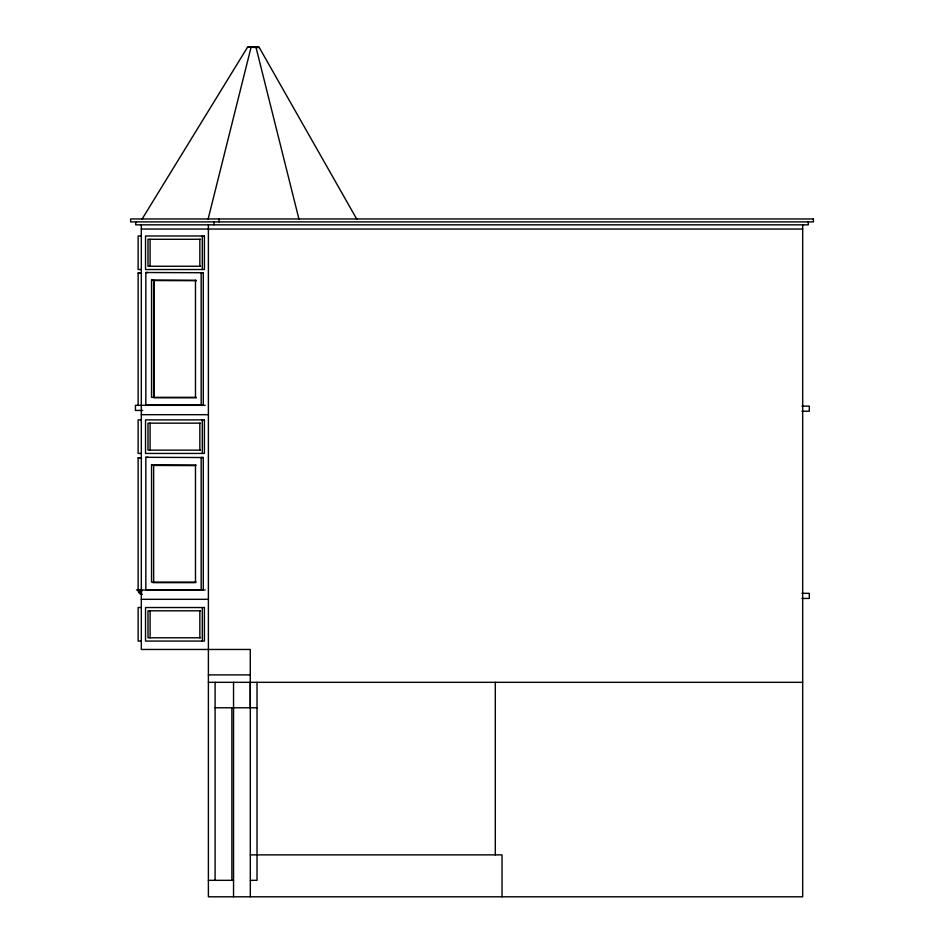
<?xml version="1.0" encoding="UTF-8"?>
<svg xmlns="http://www.w3.org/2000/svg" width="944" height="944" viewBox="0 0 944 944"><rect width="100%" height="100%" fill="white"/><g stroke="black" fill="none" stroke-linecap="round" stroke-linejoin="round"><path stroke-width="1.42" d="M208.128 219.032L251.045 47.365L256.013 47.365L259.187 47.389L356.891 219.35M138.131 589.953L141.458 589.481L141.458 593.127A2.702 2.702 0 0 1 138.272 589.481M141.883 219.386L247.54 47.2L259.187 47.389L247.54 47.2M142.332 594.331L141.34 594.401A2.702 2.702 0 0 1 139.146 590.684L142.332 590.684M141.317 229.05L802.683 229.05M141.317 235.988L138.131 235.988L138.131 269.524L141.317 269.524M200.506 239.269L147.996 239.269L147.996 266.255L200.506 266.255M145.836 272.521L203.279 272.733L203.279 404.905L145.836 404.905L145.836 272.521L147.925 272.521M203.279 272.733L201.178 272.733L201.178 404.905M141.317 272.934L138.131 272.934L138.131 405.33M138.131 273.146L141.317 273.146M196.116 397.33L151.536 397.33L151.536 280.12L153.636 280.12L153.636 397.33M196.411 397.754L153.931 397.754L153.931 280.533L196.411 280.698M205.202 405.33L135.429 405.33L135.429 410.439L142.721 410.439M801.94 406.132L809.291 406.132L809.291 411.242L801.94 411.242M141.317 414.687L208.388 414.687M141.317 419.891L138.131 419.891L138.131 453.427L141.317 453.427M200.506 423.16L147.996 423.16L147.996 450.146L200.506 450.146M145.836 457.309L203.279 457.521L203.279 589.705L145.836 589.705L145.836 457.309L147.925 457.309M203.279 457.521L201.178 457.521L201.178 589.705M141.317 457.734L138.131 457.734L138.131 590.118M138.131 457.946L141.317 457.946M196.116 582.129L151.536 582.129L151.536 464.908L153.636 464.908L153.636 582.129M152.963 582.649L195.455 582.649M136.479 589.965L205.202 589.953M801.94 593.328L809.291 593.328L809.291 598.437L801.94 598.437M141.317 599.322L208.388 599.322M141.317 607.535L138.131 607.535L138.131 641.07L141.317 641.07M200.506 610.815L147.996 610.815L147.996 637.79L200.506 637.79M208.388 674.901L250.266 674.901M208.388 682.323L802.683 682.323M215.102 707.776L257.016 707.776M250.313 854.875L502.019 854.875L502.019 896.8M208.388 880.327L233.546 880.327M250.313 880.327L257.016 880.327L257.016 682.323M151.536 280.12L196.116 280.274M151.536 464.908L196.116 465.073M152.963 465.427L195.455 465.593M256.013 47.365L298.929 219.032M808.3 221.899L808.3 224.837L135.7 224.837L135.7 221.899M802.683 224.837L802.683 896.8L208.388 896.8L208.388 224.837M495.305 682.323L495.305 854.875M250.313 682.323L250.313 896.8M250.266 707.776L250.266 649.46L141.317 649.46L141.317 224.837M233.546 682.323L233.546 896.8M231.87 707.776L231.87 880.327M219.091 218.961L219.091 221.899M215.102 682.323L215.102 880.327M214.005 221.899L214.005 224.837M202.311 235.988L202.311 269.524M202.311 419.891L202.311 453.427M202.311 607.535L202.311 641.07M199.845 239.269L199.845 266.255M199.845 423.16L199.845 450.146M199.845 610.815L199.845 637.79M195.479 280.285L195.479 397.33M195.479 465.073L195.479 582.129M150.096 239.269L150.096 266.255M150.096 423.16L150.096 450.146M150.096 610.815L150.096 637.79M813.386 218.961L130.614 218.961L130.614 221.899L813.386 221.899L813.386 218.961M204.411 235.988L145.529 235.988L145.529 269.524L204.411 269.524L204.411 235.988M204.411 419.891L145.529 419.891L145.529 453.427L204.411 453.427L204.411 419.891M204.411 607.535L145.529 607.535L145.529 641.07L204.411 641.07L204.411 607.535"/></g></svg>
